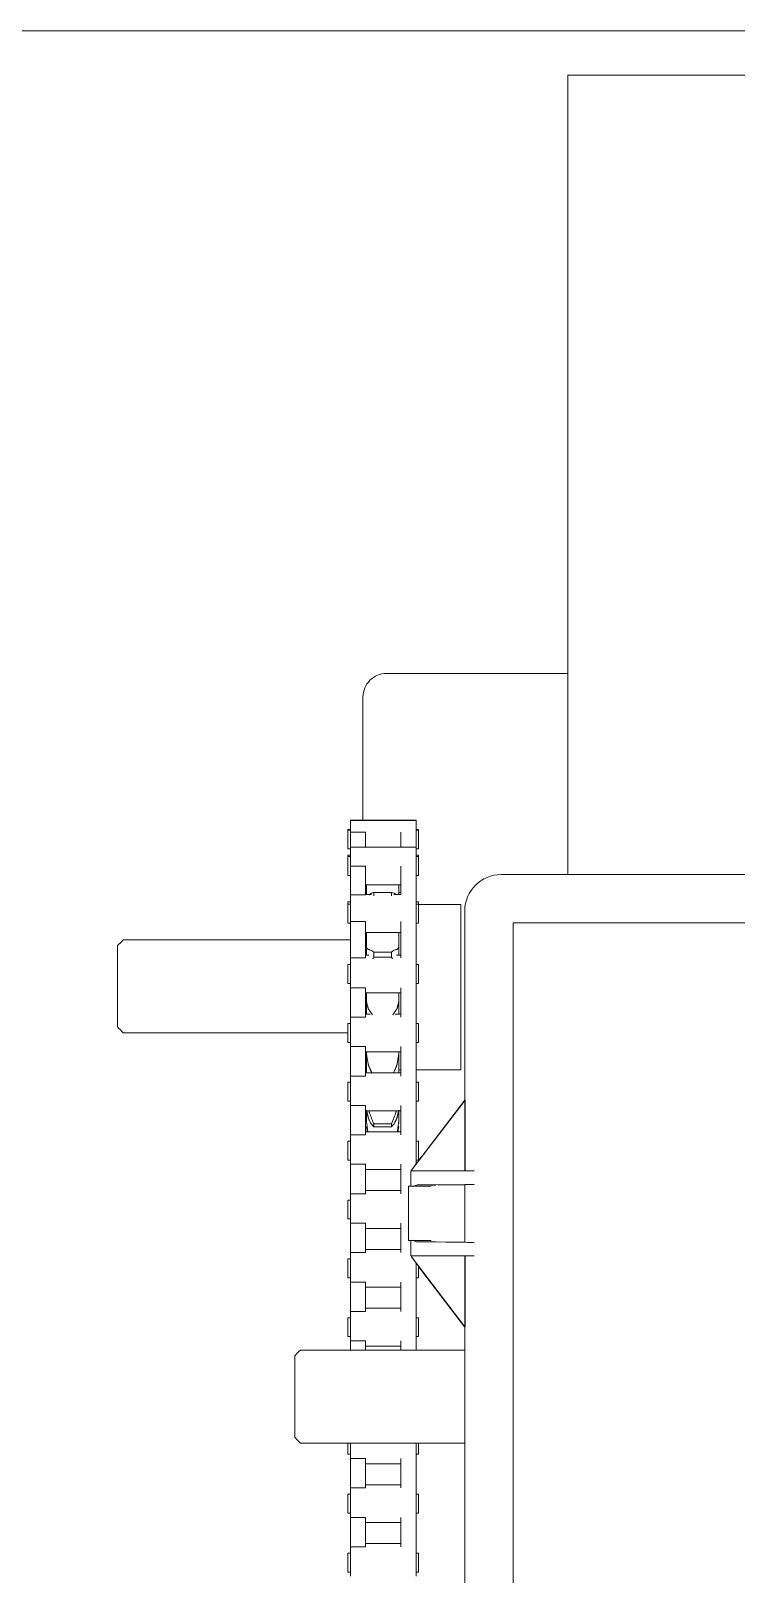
# Model space of a CAD drawing. Header units: inches. Extents: x 12.3 to 22.8, y 7.7 to 18.8.
# Drawn here: x 16.187 to 18.053, y 13.836 to 17.918 of the extents above; entities that cross this region are included whole.
import ezdxf

# ---------------------------------------------------------------- set-up
doc = ezdxf.new("R2010")
doc.units = ezdxf.units.IN
doc.header["$MEASUREMENT"] = 0

msp = doc.modelspace()

# ---------------------------------------------------------------- linework, layer by layer
at = {"color": 7, "linetype": 'Continuous', "lineweight": 15}
for p, q in [((12.33571, 17.9182), (18.20477, 17.9182)), ((17.60777, 17.80116), (17.84464, 17.80116)), ((17.84464, 17.80116), (18.73398, 17.80116)), ((17.12839, 16.21866), (17.60777, 16.21866)), ((17.06589, 16.15616), (17.06589, 15.83046)), ((17.02564, 15.80412), (17.02564, 15.80546)), ((17.02564, 15.75412), (17.02564, 15.80412)), ((17.03252, 15.82912), (17.03252, 15.83046)), ((17.03252, 15.79898), (17.03252, 15.82912)), ((17.03252, 15.79898), (17.07252, 15.79898)), ((17.03252, 15.75934), (17.03252, 15.79898)), ((17.07252, 15.75934), (17.07252, 15.79898)), ((17.16627, 15.75934), (17.16627, 15.79898)), ((17.20627, 15.82912), (17.20627, 15.83046)), ((17.20627, 15.79898), (17.20627, 15.82912)), ((17.20627, 15.75934), (17.20627, 15.79898)), ((17.21314, 15.80412), (17.21314, 15.80546)), ((17.21314, 15.75412), (17.21314, 15.80412)), ((17.03252, 15.70867), (17.03252, 15.75934)), ((17.20627, 15.70867), (17.20627, 15.75934)), ((17.02564, 15.73434), (17.02564, 15.73812)), ((17.02564, 15.68434), (17.02564, 15.73434)), ((17.21314, 15.73434), (17.21314, 15.73812)), ((17.21314, 15.68434), (17.21314, 15.73434)), ((17.03252, 15.70867), (17.07252, 15.70867)), ((17.03252, 15.633), (17.03252, 15.70867)), ((17.07252, 15.633), (17.07252, 15.70867)), ((17.16627, 15.63335), (17.16627, 15.70867)), ((17.20627, 15.63335), (17.20627, 15.70867)), ((19.40045, 15.68657), (17.4317, 15.68657)), ((17.07502, 15.65934), (17.07502, 15.63335)), ((17.09452, 15.63866), (17.09452, 15.62998)), ((17.09452, 15.63866), (17.1412, 15.63866)), ((17.1412, 15.63866), (17.1412, 15.62998)), ((17.16071, 15.63335), (17.16071, 15.65934)), ((17.02564, 15.60835), (17.02564, 15.61391)), ((17.02564, 15.55835), (17.02564, 15.60835)), ((17.07252, 15.633), (17.03252, 15.633)), ((17.03252, 15.56227), (17.03252, 15.633)), ((17.20627, 15.56227), (17.20627, 15.633)), ((17.21314, 15.60835), (17.21314, 15.61391)), ((17.21314, 15.55835), (17.21314, 15.60835)), ((17.32502, 15.60741), (17.32502, 15.38866)), ((17.03252, 15.56227), (17.07252, 15.56227)), ((17.03252, 15.46611), (17.03252, 15.56227)), ((17.07252, 15.46611), (17.07252, 15.56227)), ((17.16627, 15.46611), (17.16627, 15.56227)), ((17.20627, 15.46611), (17.20627, 15.56227)), ((17.33522, 15.59009), (17.33522, 14.90259)), ((17.46295, 15.55884), (19.3692, 15.55884)), ((17.46295, 15.55884), (17.46295, 11.55884)), ((17.07502, 15.53335), (17.07502, 15.49805)), ((17.16071, 15.49805), (17.16071, 15.53335)), ((16.41652, 15.28333), (16.41652, 15.49854)), ((17.07502, 15.49805), (17.07502, 15.47324)), ((17.09452, 15.48124), (17.09452, 15.46761)), ((17.09452, 15.48124), (17.1412, 15.48124)), ((17.1412, 15.48124), (17.1412, 15.46761)), ((17.16071, 15.49805), (17.16071, 15.47324)), ((17.02564, 15.39824), (17.02564, 15.44824)), ((17.07252, 15.46611), (17.03252, 15.46611)), ((17.03252, 15.38706), (17.03252, 15.46611)), ((17.1412, 15.46761), (17.09452, 15.46761)), ((17.20627, 15.38706), (17.20627, 15.46611)), ((17.21314, 15.39824), (17.21314, 15.44824)), ((17.03252, 15.38706), (17.07252, 15.38706)), ((17.03252, 15.30916), (17.03252, 15.38706)), ((17.07252, 15.30916), (17.07252, 15.38706)), ((17.07502, 15.37324), (17.07502, 15.35781)), ((17.07502, 15.35781), (17.07502, 15.31758)), ((17.16071, 15.35781), (17.16071, 15.37324)), ((17.16071, 15.35781), (17.16071, 15.31758)), ((17.16627, 15.30916), (17.16627, 15.38706)), ((17.20627, 15.30916), (17.20627, 15.38706)), ((17.32502, 15.38866), (17.32502, 15.16992)), ((17.07252, 15.30916), (17.03252, 15.30916)), ((17.03252, 15.23139), (17.03252, 15.30916)), ((17.20627, 15.23139), (17.20627, 15.30916)), ((16.43152, 15.26776), (17.02564, 15.26776)), ((17.02564, 15.24257), (17.02564, 15.29257)), ((17.21314, 15.24257), (17.21314, 15.29257)), ((17.03252, 15.23139), (17.07252, 15.23139)), ((17.03252, 15.1535), (17.03252, 15.23139)), ((17.07252, 15.1535), (17.07252, 15.23139)), ((17.16627, 15.1535), (17.16627, 15.23139)), ((17.20627, 15.1535), (17.20627, 15.23139)), ((17.07502, 15.21758), (17.07502, 15.16191)), ((17.16071, 15.21758), (17.16071, 15.16191)), ((17.07252, 15.1535), (17.03252, 15.1535)), ((17.03252, 15.07573), (17.03252, 15.1535)), ((17.20627, 15.07573), (17.20627, 15.1535)), ((17.02564, 15.08691), (17.02564, 15.13691)), ((17.21314, 15.08691), (17.21314, 15.13691)), ((17.03252, 15.07573), (17.07252, 15.07573)), ((17.03252, 14.99783), (17.03252, 15.07573)), ((17.07252, 14.99783), (17.07252, 15.07573)), ((17.16627, 14.99783), (17.16627, 15.07573)), ((17.33661, 15.09009), (17.19443, 14.90483)), ((17.20627, 14.99783), (17.20627, 15.07573)), ((17.20627, 14.99783), (17.20627, 15.07573)), ((17.22124, 14.94065), (17.33577, 15.08986)), ((17.33535, 15.08986), (17.33553, 15.09009)), ((17.33535, 15.09009), (17.33535, 15.08986)), ((17.33635, 15.09009), (17.33535, 15.09009)), ((17.33577, 15.08986), (17.33535, 15.08986)), ((17.33661, 15.09009), (17.33635, 15.09009)), ((17.33661, 15.09009), (17.33661, 14.90259)), ((17.07502, 15.06191), (17.07502, 15.04397)), ((17.09452, 15.02703), (17.09452, 15.01931)), ((17.09452, 15.02703), (17.1412, 15.02703)), ((17.1412, 15.02703), (17.1412, 15.01931)), ((17.16071, 15.04397), (17.16071, 15.06169)), ((17.16071, 15.04397), (17.16071, 15.02835)), ((17.07252, 14.99783), (17.03252, 14.99783)), ((17.03252, 14.92006), (17.03252, 14.99783)), ((17.1412, 15.01931), (17.09452, 15.01931)), ((17.20627, 14.92006), (17.20627, 14.99783)), ((17.20627, 14.92006), (17.20627, 14.99783)), ((17.02564, 14.93125), (17.02564, 14.98125)), ((17.21314, 14.93125), (17.21314, 14.98125)), ((17.21314, 14.93125), (17.21314, 14.98125)), ((17.03252, 14.92006), (17.07252, 14.92006)), ((17.03252, 14.84216), (17.03252, 14.92006)), ((17.07252, 14.84216), (17.07252, 14.92006)), ((17.16627, 14.84216), (17.16627, 14.92006)), ((17.19273, 14.90259), (17.19273, 14.86196)), ((17.19273, 14.90259), (17.19926, 14.90259)), ((17.19443, 14.90483), (17.19443, 14.90259)), ((17.19926, 14.90259), (17.35968, 14.90259)), ((17.21299, 14.93017), (17.22112, 14.94065)), ((17.22112, 14.94049), (17.21299, 14.92989)), ((17.21299, 14.92989), (17.21299, 14.93017)), ((17.22112, 14.94049), (17.22124, 14.94065)), ((17.22112, 14.94065), (17.22112, 14.94049)), ((17.22124, 14.94065), (17.22112, 14.94065)), ((17.24597, 14.86196), (17.18648, 14.86196)), ((17.21033, 14.86538), (17.35968, 14.86686)), ((17.33522, 14.86578), (17.2647, 14.86509)), ((17.33522, 14.86662), (17.33522, 14.71356)), ((17.33635, 14.86634), (17.33522, 14.86578)), ((17.02564, 14.77558), (17.02564, 14.82558)), ((17.07252, 14.84216), (17.03252, 14.84216)), ((17.03252, 14.76439), (17.03252, 14.84216)), ((17.03252, 14.76439), (17.07252, 14.76439)), ((17.03252, 14.6865), (17.03252, 14.76439)), ((17.07252, 14.6865), (17.07252, 14.76439)), ((17.16627, 14.6865), (17.16627, 14.76439)), ((17.18648, 14.71822), (17.24597, 14.71822)), ((17.19273, 14.71822), (17.19273, 14.67759)), ((17.35968, 14.71332), (17.21033, 14.7148)), ((17.2647, 14.71509), (17.33522, 14.7144)), ((17.33522, 14.7144), (17.33635, 14.71384)), ((17.02564, 14.61991), (17.02564, 14.66991)), ((17.07252, 14.6865), (17.03252, 14.6865)), ((17.03252, 14.60873), (17.03252, 14.6865)), ((17.19926, 14.67759), (17.19273, 14.67759)), ((17.1943, 14.6755), (17.1943, 14.67759)), ((17.1943, 14.6755), (17.33504, 14.49009)), ((17.35968, 14.67759), (17.19926, 14.67759)), ((17.20627, 14.53084), (17.20627, 14.65909)), ((17.20627, 14.60873), (17.20627, 14.65909)), ((17.20627, 14.60873), (17.20627, 14.65909)), ((17.33522, 14.67759), (17.33522, 14.24024)), ((17.33643, 14.49009), (17.33643, 14.67759)), ((17.22112, 14.63928), (17.21291, 14.6501)), ((17.21314, 14.61991), (17.21314, 14.65001)), ((17.21314, 14.61991), (17.21314, 14.65001)), ((17.21314, 14.61992), (17.21314, 14.64979)), ((17.33438, 14.49009), (17.22112, 14.63928)), ((17.03252, 14.60873), (17.07252, 14.60873)), ((17.03252, 14.53084), (17.03252, 14.60873)), ((17.07252, 14.53084), (17.07252, 14.60873)), ((17.16627, 14.53084), (17.16627, 14.60873)), ((17.20627, 14.53084), (17.20627, 14.60873)), ((17.02564, 14.46425), (17.02564, 14.51425)), ((17.07252, 14.53084), (17.03252, 14.53084)), ((17.03252, 14.45307), (17.03252, 14.53084)), ((17.20627, 14.45307), (17.20627, 14.53084)), ((17.21314, 14.46425), (17.21314, 14.51425)), ((17.03252, 14.45307), (17.07252, 14.45307)), ((17.03252, 14.42866), (17.03252, 14.45307)), ((17.07252, 14.42866), (17.07252, 14.45307)), ((17.16627, 14.42866), (17.16627, 14.45307)), ((17.20627, 14.42866), (17.20627, 14.45307)), ((17.33438, 14.49009), (17.33504, 14.49009)), ((17.33643, 14.49009), (17.33504, 14.49009)), ((16.88527, 14.1982), (16.88527, 14.41366)), ((17.33522, 14.24024), (17.33522, 12.44009)), ((17.33522, 14.18263), (16.90027, 14.18263)), ((17.02564, 14.15292), (17.02564, 14.18263)), ((17.03252, 14.14174), (17.03252, 14.18263)), ((17.20627, 14.14174), (17.20627, 14.18263)), ((17.21314, 14.15292), (17.21314, 14.18263)), ((17.03252, 14.14174), (17.07252, 14.14174)), ((17.03252, 14.06384), (17.03252, 14.14174)), ((17.07252, 14.06384), (17.07252, 14.14174)), ((17.16627, 14.06384), (17.16627, 14.14174)), ((17.20627, 14.06384), (17.20627, 14.14174)), ((17.02564, 13.99725), (17.02564, 14.04725)), ((17.07252, 14.06384), (17.03252, 14.06384)), ((17.03252, 13.98607), (17.03252, 14.06384)), ((17.20627, 13.98607), (17.20627, 14.06384)), ((17.21314, 13.99725), (17.21314, 14.04725)), ((17.03252, 13.98607), (17.07252, 13.98607)), ((17.03252, 13.90817), (17.03252, 13.98607)), ((17.07252, 13.90817), (17.07252, 13.98607)), ((17.16627, 13.90817), (17.16627, 13.98607)), ((17.20627, 13.90817), (17.20627, 13.98607)), ((17.02564, 13.84159), (17.02564, 13.89159)), ((17.07252, 13.90817), (17.03252, 13.90817)), ((17.03252, 13.8304), (17.03252, 13.90817)), ((17.20627, 13.8304), (17.20627, 13.90817)), ((17.21314, 13.84159), (17.21314, 13.89159))]:
    msp.add_line(p, q, dxfattribs=at)
for centre, radius, start, end in [((17.12839, 16.15617), 0.0625, 89.99908, 180.00307), ((17.4317, 15.59009), 0.09648, 90.00134, 179.99866), ((19.17652, 13.45583), 2.45526, 143.09559, 143.83147), ((17.22597, 13.49721), 1.36826, 88.64907, 90.65471), ((17.35701, 14.46721), 0.39966, 89.61709, 92.96378), ((17.22449, 16.32618), 1.61145, 269.49664, 271.19958), ((17.35701, 15.11296), 0.39966, 267.03622, 270.38291), ((19.23007, 16.1481), 2.51255, 215.8806, 216.59861)]:
    msp.add_arc(centre, radius, start, end, dxfattribs=at)
for points in [[(17.60777, 17.80116), (17.60777, 17.51992)], [(17.60777, 17.51992), (17.60777, 15.77741)], [(17.03252, 15.80546), (17.02564, 15.80546)], [(17.03252, 15.80412), (17.02564, 15.80412)], [(17.20627, 15.83046), (17.03252, 15.83046)], [(17.20627, 15.82912), (17.03252, 15.82912)], [(17.21314, 15.80546), (17.20627, 15.80546)], [(17.21314, 15.80412), (17.20627, 15.80412)], [(17.20627, 15.75934), (17.03252, 15.75934)], [(17.60777, 15.77741), (17.60777, 15.68657)], [(17.02564, 15.75412), (17.03252, 15.75412)], [(17.03252, 15.73812), (17.02564, 15.73812)], [(17.03252, 15.73434), (17.02564, 15.73434)], [(17.20627, 15.75412), (17.21314, 15.75412)], [(17.21314, 15.73812), (17.20627, 15.73812)], [(17.21314, 15.73434), (17.20627, 15.73434)], [(17.02564, 15.68434), (17.03252, 15.68434)], [(17.20627, 15.68434), (17.21314, 15.68434)], [(17.07252, 15.65934), (17.16627, 15.65934)], [(17.07502, 15.63891), (17.07252, 15.63891)], [(17.16627, 15.63891), (17.16071, 15.63891)], [(17.03252, 15.61391), (17.02564, 15.61391)], [(17.03252, 15.60835), (17.02564, 15.60835)], [(17.08827, 15.63335), (17.07252, 15.63335)], [(17.16627, 15.63335), (17.14745, 15.63335)], [(17.21314, 15.61391), (17.20627, 15.61391)], [(17.21314, 15.60835), (17.20627, 15.60835)], [(17.32502, 15.60741), (17.21314, 15.60741)], [(17.02564, 15.55835), (17.03252, 15.55835)], [(17.20627, 15.55835), (17.21314, 15.55835)], [(16.43152, 15.51354), (16.41652, 15.49854)], [(17.03252, 15.51354), (16.43152, 15.51354)], [(17.07252, 15.53335), (17.16627, 15.53335)], [(17.07502, 15.51354), (17.07252, 15.51354)], [(17.08145, 15.47324), (17.07252, 15.47324)], [(17.07528, 15.49331), (17.07974, 15.48815)], [(17.07974, 15.48815), (17.08283, 15.4878)], [(17.15289, 15.4878), (17.15598, 15.48815)], [(17.16627, 15.47324), (17.15427, 15.47324)], [(17.15598, 15.48815), (17.16045, 15.49331)], [(17.16045, 15.49331), (17.16071, 15.49805)], [(17.03252, 15.44824), (17.02564, 15.44824)], [(17.09452, 15.46761), (17.09196, 15.4635)], [(17.21314, 15.44824), (17.20627, 15.44824)], [(17.02564, 15.39824), (17.03252, 15.39824)], [(17.20627, 15.39824), (17.21314, 15.39824)], [(17.07252, 15.37324), (17.16627, 15.37324)], [(17.07528, 15.34918), (17.07974, 15.33196)], [(17.15598, 15.33196), (17.16045, 15.34918)], [(17.16045, 15.34918), (17.16071, 15.35781)], [(17.08493, 15.31758), (17.07252, 15.31758)], [(17.07974, 15.33196), (17.08283, 15.32725)], [(17.08283, 15.32725), (17.09087, 15.31553)], [(17.16627, 15.31758), (17.15079, 15.31758)], [(17.15289, 15.32725), (17.15598, 15.33196)], [(16.43152, 15.26776), (16.41652, 15.28333)], [(17.03252, 15.29257), (17.02564, 15.29257)], [(17.21314, 15.29257), (17.20627, 15.29257)], [(17.02564, 15.24257), (17.03252, 15.24257)], [(17.20627, 15.24257), (17.21314, 15.24257)], [(17.07252, 15.21758), (17.16627, 15.21758)], [(17.07528, 15.21107), (17.07974, 15.18439)], [(17.15598, 15.18439), (17.16045, 15.21107)], [(17.16045, 15.21107), (17.1606, 15.21758)], [(17.16627, 15.16191), (17.07252, 15.16191)], [(17.07974, 15.18439), (17.08283, 15.17604)], [(17.08283, 15.17604), (17.08921, 15.16191)], [(17.15289, 15.17604), (17.15598, 15.18439)], [(17.16071, 15.16992), (17.16627, 15.16992)], [(17.20627, 15.16992), (17.32502, 15.16992)], [(17.03252, 15.13691), (17.02564, 15.13691)], [(17.21314, 15.13691), (17.20627, 15.13691)], [(17.02564, 15.08691), (17.03252, 15.08691)], [(17.20627, 15.08691), (17.21314, 15.08691)], [(17.20627, 15.08691), (17.21314, 15.08691)], [(17.07252, 15.06191), (17.16627, 15.06191)], [(17.07974, 15.0437), (17.07528, 15.06308)], [(17.07528, 15.03286), (17.07892, 15.00624)], [(17.08283, 15.03584), (17.07974, 15.0437)], [(17.08148, 15.06191), (17.08283, 15.05721)], [(17.15289, 15.05721), (17.15424, 15.06191)], [(17.15598, 15.0437), (17.15289, 15.03584)], [(17.16045, 15.06308), (17.15598, 15.0437)], [(17.1568, 15.00624), (17.16045, 15.03286)], [(17.16045, 15.03286), (17.16071, 15.04397)], [(17.16627, 15.00624), (17.07252, 15.00624)], [(17.07744, 15.00624), (17.07528, 15.0199)], [(17.16045, 15.0199), (17.15828, 15.00624)], [(17.03252, 14.98125), (17.02564, 14.98125)], [(17.21314, 14.98125), (17.20627, 14.98125)], [(17.21314, 14.98125), (17.20627, 14.98125)], [(17.02564, 14.93125), (17.03252, 14.93125)], [(17.07252, 14.90624), (17.16627, 14.90624)], [(17.20627, 14.93125), (17.21314, 14.93125)], [(17.20627, 14.93125), (17.21314, 14.93125)], [(17.18648, 14.86196), (17.18648, 14.71822)], [(17.03252, 14.82558), (17.02564, 14.82558)], [(17.16627, 14.85058), (17.07252, 14.85058)], [(17.02564, 14.77558), (17.03252, 14.77558)], [(17.07252, 14.75058), (17.16627, 14.75058)], [(17.03252, 14.66991), (17.02564, 14.66991)], [(17.16627, 14.69491), (17.07252, 14.69491)], [(17.02564, 14.61991), (17.03252, 14.61991)], [(17.20627, 14.61992), (17.21314, 14.61992)], [(17.20627, 14.61991), (17.21314, 14.61991)], [(17.20627, 14.61991), (17.21314, 14.61991)], [(17.07252, 14.59491), (17.16627, 14.59491)], [(17.16627, 14.53925), (17.07252, 14.53925)], [(17.03252, 14.51425), (17.02564, 14.51425)], [(17.21314, 14.51425), (17.20627, 14.51425)], [(17.21314, 14.51425), (17.20627, 14.51425)], [(17.02564, 14.46425), (17.03252, 14.46425)], [(17.20627, 14.46425), (17.21314, 14.46425)], [(16.90027, 14.42866), (16.88527, 14.41366)], [(17.33522, 14.42866), (16.90027, 14.42866)], [(17.07252, 14.43925), (17.16627, 14.43925)], [(16.90027, 14.18263), (16.88527, 14.1982)], [(17.02564, 14.15292), (17.03252, 14.15292)], [(17.07252, 14.12792), (17.16627, 14.12792)], [(17.20627, 14.15292), (17.21314, 14.15292)], [(17.03252, 14.04725), (17.02564, 14.04725)], [(17.16627, 14.07225), (17.07252, 14.07225)], [(17.21314, 14.04725), (17.20627, 14.04725)], [(17.02564, 13.99725), (17.03252, 13.99725)], [(17.07252, 13.97225), (17.16627, 13.97225)], [(17.20627, 13.99725), (17.21314, 13.99725)], [(17.03252, 13.89159), (17.02564, 13.89159)], [(17.16627, 13.91659), (17.07252, 13.91659)], [(17.21314, 13.89159), (17.20627, 13.89159)], [(17.02564, 13.84159), (17.03252, 13.84159)], [(17.20627, 13.84159), (17.21314, 13.84159)]]:
    msp.add_open_spline(points, degree=1, dxfattribs=at)
for points, knots in [([(17.08283, 15.63326), (17.0863, 15.6359), (17.08996, 15.6387), (17.09428, 15.63866), (17.09452, 15.63866)], [0, 0, 0, 0, 0.9455814, 1, 1, 1, 1]), ([(17.1412, 15.63866), (17.14372, 15.63837), (17.14824, 15.63785), (17.15146, 15.63467), (17.15289, 15.63326)], [0, 0, 0, 0, 0.5551919, 1, 1, 1, 1]), ([(17.07502, 15.49805), (17.07502, 15.49708), (17.07502, 15.49549), (17.0752, 15.49392), (17.07528, 15.49331)], [0, 0, 0, 0, 0.6119704, 1, 1, 1, 1]), ([(17.08283, 15.4878), (17.08674, 15.48618), (17.09094, 15.48443), (17.09428, 15.48145), (17.09452, 15.48124)], [0, 0, 0, 0, 0.9297664, 1, 1, 1, 1]), ([(17.1412, 15.48124), (17.14347, 15.48321), (17.14695, 15.48624), (17.15136, 15.4874), (17.15289, 15.4878)], [0, 0, 0, 0, 0.65315539, 1, 1, 1, 1]), ([(17.14356, 15.46399), (17.143, 15.46481), (17.14219, 15.46599), (17.14144, 15.46722), (17.1412, 15.46761)], [0, 0, 0, 0, 0.6853742, 1, 1, 1, 1]), ([(17.07502, 15.35781), (17.07502, 15.35617), (17.07503, 15.35329), (17.0752, 15.35041), (17.07528, 15.34918)], [0, 0, 0, 0, 0.572021, 1, 1, 1, 1]), ([(17.14485, 15.31553), (17.14604, 15.31736), (17.14862, 15.32133), (17.15139, 15.32517), (17.15289, 15.32725)], [0, 0, 0, 0, 0.4597226, 1, 1, 1, 1]), ([(17.07507, 15.21758), (17.07507, 15.21707), (17.07509, 15.2149), (17.07519, 15.21273), (17.07528, 15.21107)], [0, 0, 0, 0, 0.2341987, 1, 1, 1, 1]), ([(17.14661, 15.16191), (17.14719, 15.16315), (17.14937, 15.16782), (17.1514, 15.17256), (17.15289, 15.17604)], [0, 0, 0, 0, 0.2653688, 1, 1, 1, 1]), ([(17.07502, 15.04397), (17.07503, 15.042), (17.07505, 15.0383), (17.0752, 15.0346), (17.07528, 15.03286)], [0, 0, 0, 0, 0.5305798, 1, 1, 1, 1]), ([(17.08283, 15.05721), (17.0863, 15.04761), (17.08997, 15.03746), (17.09428, 15.02757), (17.09452, 15.02703)], [0, 0, 0, 0, 0.94538698, 1, 1, 1, 1]), ([(17.09452, 15.01931), (17.09197, 15.02192), (17.0872, 15.02683), (17.08422, 15.03298), (17.08283, 15.03584)], [0, 0, 0, 0, 0.5340359, 1, 1, 1, 1]), ([(17.1412, 15.02703), (17.14366, 15.03279), (17.1479, 15.04272), (17.15141, 15.05293), (17.15289, 15.05721)], [0, 0, 0, 0, 0.5802921, 1, 1, 1, 1]), ([(17.15289, 15.03584), (17.14978, 15.03005), (17.14653, 15.02397), (17.14144, 15.01951), (17.1412, 15.01931)], [0, 0, 0, 0, 0.9535922, 1, 1, 1, 1]), ([(17.21033, 14.86538), (17.20839, 14.86499), (17.20448, 14.8642), (17.20103, 14.86208), (17.19928, 14.86106), (17.19926, 14.86104)], [0, 0, 0, 0, 0.4926535, 0.9934108, 1, 1, 1, 1]), ([(17.19926, 14.71914), (17.19928, 14.71912), (17.19994, 14.71874), (17.20181, 14.71771), (17.2053, 14.71574), (17.2085, 14.71514), (17.21033, 14.7148)], [0, 0, 0, 0, 0.0065864, 0.190293, 0.5366712, 1, 1, 1, 1])]:
    msp.add_open_spline(points, degree=3, knots=knots, dxfattribs=at)

doc.saveas('drawing.dxf')
